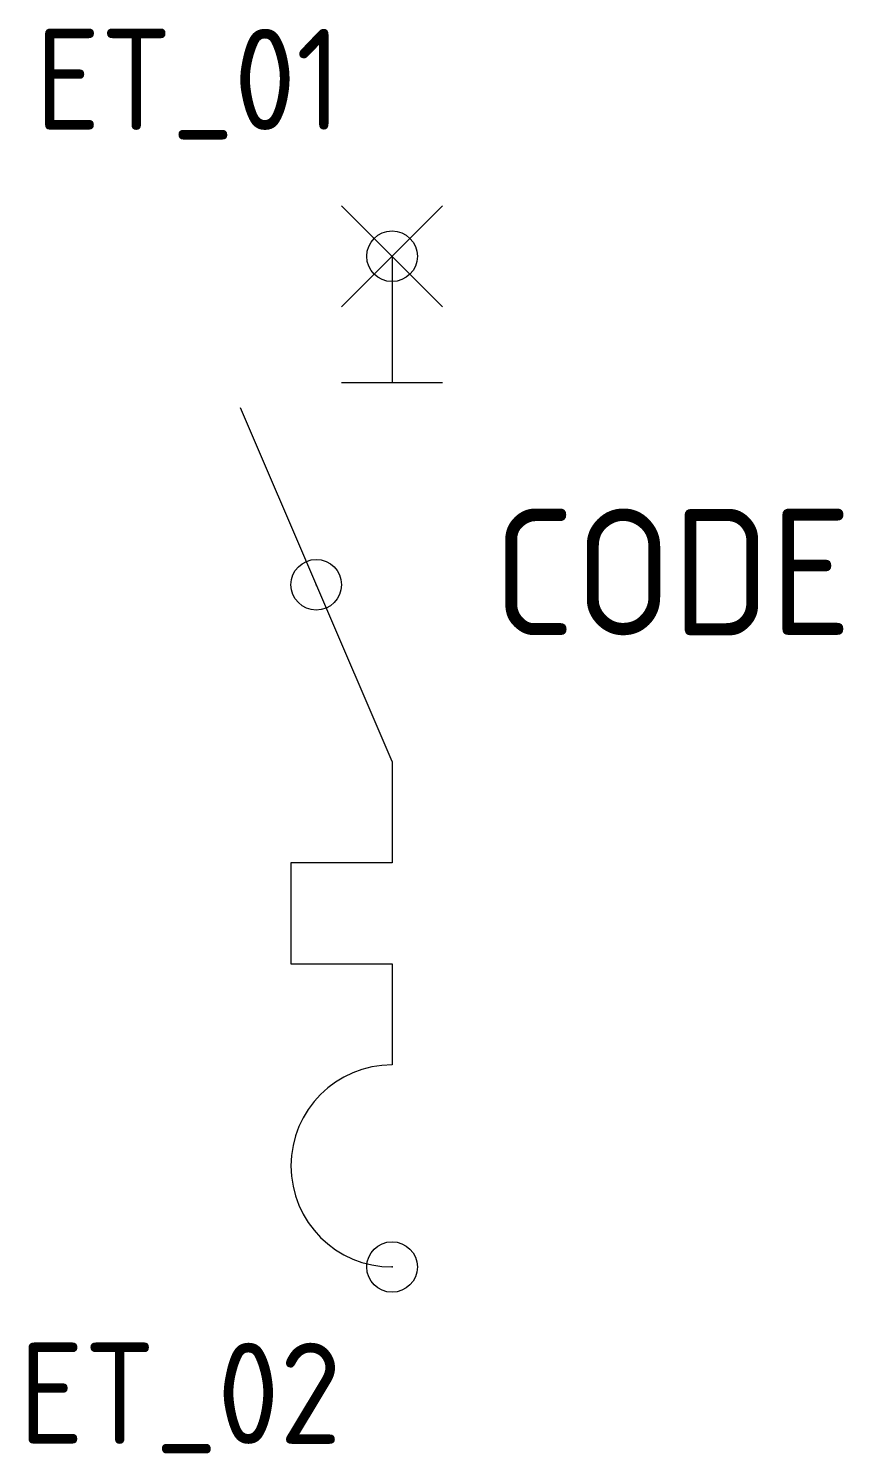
# Model space of a CAD drawing. Extents: x 315.3 to 331.4, y 118.8 to 147.
import ezdxf
from ezdxf.enums import TextEntityAlignment as Align

# ---------------------------------------------------------------- set-up
doc = ezdxf.new("R2010")
doc.units = 0
doc.header["$LTSCALE"] = 10
doc.header["$MEASUREMENT"] = 0
doc.header["$PDMODE"] = 32
doc.header["$PDSIZE"] = 1
doc.layers.get('0').update_dxf_attribs({"linetype": 'CONTINUOUS'})
for name, color, linetype in [('A', 7, 'CONTINUOUS'), ('C', 7, 'CONTINUOUS'), ('TKST2', 2, 'CONTINUOUS'), ('TKST3', 1, 'CONTINUOUS')]:
    doc.layers.add(name, color=color, linetype=linetype)
doc.styles.get("Standard").update_dxf_attribs({"font": 'ISO8', "width": 1.2})

msp = doc.modelspace()

# ---------------------------------------------------------------- linework, layer by layer
for points in [[(321.5, 141.5), (323.5, 143.5)], [(321.5, 143.5), (323.5, 141.5)], [(322.5, 142.5), (322.5, 140)], [(321.5, 140), (323.5, 140)], [(322.5, 132.5), (319.5, 139.5)], [(322.5, 132.5), (322.5, 130.5), (320.5, 130.5), (320.5, 128.5), (322.5, 128.5), (322.5, 126.5)]]:
    msp.add_lwpolyline(points)
msp.add_lwpolyline([(322.5, 126.5, 1), (322.5, 122.5)], format="xyb")
at = {"layer": 'A', "color": 1}
msp.add_point((321, 136), dxfattribs=at)
at = {"layer": 'C', "color": 1}
msp.add_point((322.5, 142.5), dxfattribs=at)
at = {"layer": 'C', "color": 2}
msp.add_point((322.5, 122.5), dxfattribs=at)

# ---------------------------------------------------------------- texts
at = {"layer": 'TKST2'}
for tag, p in [('ET_01', (321.5, 145)), ('ET_02', (321.5, 119))]:
    msp.add_attdef(tag, text='', height=2, dxfattribs=at).set_placement(p, align=Align.RIGHT)
at = {"layer": 'TKST3'}
msp.add_attdef('CODE', (324.5, 135), '-Q', height=2.5, dxfattribs=at)

doc.saveas('drawing.dxf')
